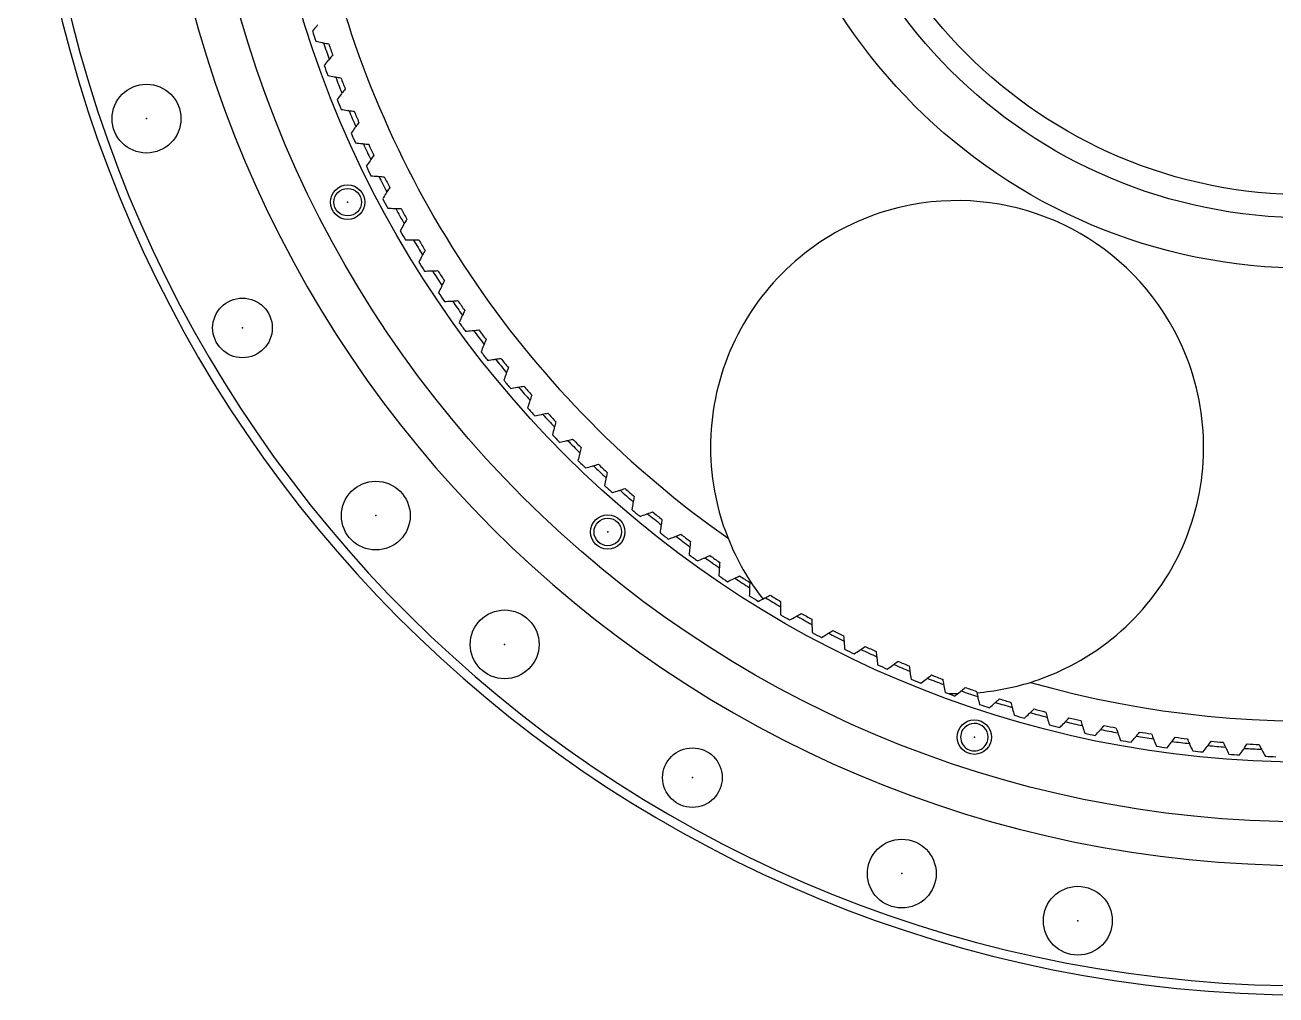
# Model space of a CAD drawing. Header units: millimetres. Extents: x -558 to 558, y -559 to 559.
# Drawn here: x -558 to -12, y -559 to -136 of the extents above; entities that cross this region are included whole.
import ezdxf

# ---------------------------------------------------------------- set-up
doc = ezdxf.new("R2010")
doc.units = ezdxf.units.MM
doc.linetypes.add('K5LT_BASIC', pattern=[0])
doc.layers.add('Системный слой (1)', color=252, linetype='Continuous', true_color=0x909090)

# ---------------------------------------------------------------- blocks, each defined once
blk = doc.blocks.new('U0')
at = {"layer": 'Системный слой (1)', "color": 5, "linetype": 'K5LT_BASIC', "true_color": 0x0000ff}
for start, end in [(274.6048, 287.2882), (267.7536, 270.2383)]:
    blk.add_arc((-151.15, -319.97), 107.5, start, end, dxfattribs=at)

msp = doc.modelspace()

# ---------------------------------------------------------------- linework, layer by layer
at = {"layer": 'Системный слой (1)', "color": 5, "linetype": 'K5LT_BASIC', "true_color": 0x0000ff}
for centre, radius in [((1.47, 0), 483.5), ((1.47, 0), 457.5), ((1.47, 0), 242), ((1.47, 0), 220), ((1.47, 0), 210), ((-504.56, -176.71), 15), ((-416.86, -213.15), 7.5), ((-416.86, -213.15), 6), ((-462.72, -268), 13), ((-404.59, -349.88), 15), ((-303.45, -357.01), 7.5), ((-303.45, -357.01), 6), ((-348.41, -406.05), 15), ((-143.62, -446.52), 7.5), ((-266.53, -464.19), 13), ((-175.25, -506.03), 15), ((-98.51, -526.59), 15)]:
    msp.add_circle(centre, radius, dxfattribs=at)
for centre, radius, start, end in [((1.47, 0), 559, 5.9824, 354.0178), ((1.47, 0), 555, 4.7277, 355.2725), ((1.47, 0), 502.5, 90, 270), ((1.47, 0), 439.5, 194.0641, 234.9359), ((1.47, 0), 455.25, 197.7086, 198.2914), ((1.47, 0), 452.25, 198.5172, 199.4828), ((1.47, 0), 450.25, 198.6654, 199.3346), ((1.47, 0), 455.25, 199.7086, 200.2914), ((1.47, 0), 452.25, 200.5172, 201.4828), ((1.47, 0), 450.25, 200.6654, 201.3346), ((1.47, 0), 455.25, 201.7086, 202.2914), ((1.47, 0), 452.25, 202.5172, 203.4828), ((1.47, 0), 450.25, 202.6654, 203.3346), ((1.47, 0), 455.25, 203.7086, 204.2914), ((1.47, 0), 452.25, 204.5172, 205.4828), ((1.47, 0), 450.25, 204.6654, 205.3346), ((1.47, 0), 455.25, 205.7086, 206.2914), ((1.47, 0), 452.25, 206.5172, 207.4828), ((1.47, 0), 450.25, 206.6654, 207.3346), ((1.47, 0), 455.25, 207.7086, 208.2914), ((-151.15, -319.97), 107.5, 28.3128, 100.6872), ((1.47, 0), 452.25, 208.5172, 209.4828), ((1.47, 0), 450.25, 208.6654, 209.3346), ((-151.15, -319.97), 107.5, 100.6872, 193.2206), ((1.47, 0), 455.25, 209.7086, 210.2914), ((1.47, 0), 452.25, 210.5172, 211.4828), ((1.47, 0), 450.25, 210.6654, 211.3346), ((1.47, 0), 455.25, 211.7086, 212.2914), ((1.47, 0), 452.25, 212.5172, 213.4828), ((1.47, 0), 450.25, 212.6654, 213.3346), ((1.47, 0), 455.25, 213.7086, 214.2914), ((1.47, 0), 452.25, 214.5172, 215.4828), ((1.47, 0), 450.25, 214.6654, 215.3346), ((1.47, 0), 455.25, 215.7086, 216.2914), ((1.47, 0), 452.25, 216.5172, 217.4828), ((1.47, 0), 450.25, 216.6654, 217.3346), ((-151.15, -319.97), 107.5, 295.7794, 28.3128), ((1.47, 0), 455.25, 217.7086, 218.2914), ((1.47, 0), 452.25, 218.5172, 219.4828), ((1.47, 0), 450.25, 218.6654, 219.3346), ((1.47, 0), 455.25, 219.7086, 220.2914), ((1.47, 0), 452.25, 220.5172, 221.4828), ((1.47, 0), 450.25, 220.6654, 221.3346), ((1.47, 0), 455.25, 221.7086, 222.2914), ((1.47, 0), 450.25, 222.6654, 223.3346), ((1.47, 0), 452.25, 222.5172, 223.4828), ((1.47, 0), 455.25, 223.7086, 224.2914), ((1.47, 0), 452.25, 224.5172, 225.4828), ((1.47, 0), 450.25, 224.6654, 225.3346), ((1.47, 0), 455.25, 225.7086, 226.2914), ((1.47, 0), 452.25, 226.5172, 227.4828), ((1.47, 0), 450.25, 226.6654, 227.3346), ((1.47, 0), 455.25, 227.7086, 228.2914), ((1.47, 0), 450.25, 228.6654, 229.3346), ((1.47, 0), 452.25, 228.5172, 229.4828), ((1.47, 0), 455.25, 229.7086, 230.2914), ((1.47, 0), 452.25, 230.5172, 231.4828), ((1.47, 0), 450.25, 230.6654, 231.3346), ((-151.15, -319.97), 107.5, 193.2206, 201.7118), ((1.47, 0), 455.25, 231.7086, 232.2914), ((1.47, 0), 452.25, 232.5172, 233.4828), ((1.47, 0), 450.25, 232.6654, 233.3346), ((-151.15, -319.97), 107.5, 201.7118, 218.0633), ((1.47, 0), 455.25, 233.7086, 234.2914), ((1.47, 0), 452.25, 234.5172, 235.4828), ((1.47, 0), 450.25, 234.6654, 235.3346), ((1.47, 0), 455.25, 235.7086, 236.2914), ((1.47, 0), 450.25, 236.6654, 237.3346), ((1.47, 0), 452.25, 236.5172, 237.4828), ((1.47, 0), 455.25, 237.7086, 238.2914), ((1.47, 0), 452.25, 238.5172, 239.4828), ((1.47, 0), 450.25, 238.6654, 239.3346), ((1.47, 0), 450.25, 240.6654, 241.3346), ((1.47, 0), 455.25, 239.7086, 240.2914), ((1.47, 0), 452.25, 240.5172, 241.4828), ((1.47, 0), 455.25, 241.7086, 242.2914), ((1.47, 0), 452.25, 242.5172, 243.4828), ((1.47, 0), 450.25, 242.6654, 243.3346), ((1.47, 0), 439.5, 254.0641, 294.9359), ((1.47, 0), 455.25, 243.7086, 244.2914), ((1.47, 0), 452.25, 244.5172, 245.4828), ((1.47, 0), 450.25, 244.6654, 245.3346), ((1.47, 0), 450.25, 246.6654, 247.3346), ((1.47, 0), 455.25, 245.7086, 246.2914), ((1.47, 0), 452.25, 246.5172, 247.4828), ((1.47, 0), 450.25, 248.6654, 249.3346), ((-151.15, -319.97), 107.5, 287.2882, 295.7794), ((1.47, 0), 455.25, 247.7086, 248.2914), ((1.47, 0), 452.25, 248.5172, 249.4828), ((1.47, 0), 450.25, 250.6654, 251.3346), ((1.47, 0), 455.25, 249.7086, 250.2914), ((1.47, 0), 452.25, 250.5172, 251.4828), ((1.47, 0), 450.25, 252.6654, 253.3346), ((1.47, 0), 455.25, 251.7086, 252.2914), ((1.47, 0), 452.25, 252.5172, 253.4828), ((1.47, 0), 452.25, 254.5172, 255.4828), ((1.47, 0), 450.25, 254.6654, 255.3346), ((-143.62, -446.52), 6, 337.5, 157.5), ((1.47, 0), 455.25, 253.7086, 254.2914), ((1.47, 0), 455.25, 255.7086, 256.2914), ((1.47, 0), 452.25, 256.5172, 257.4828), ((1.47, 0), 450.25, 256.6654, 257.3346), ((1.47, 0), 450.25, 258.6654, 259.3346), ((-143.62, -446.52), 6, 157.5, 337.5), ((1.47, 0), 455.25, 257.7086, 258.2914), ((1.47, 0), 452.25, 258.5172, 259.4828), ((1.47, 0), 452.25, 260.5172, 261.4828), ((1.47, 0), 450.25, 260.6654, 261.3346), ((1.47, 0), 450.25, 262.6654, 263.3346), ((1.47, 0), 455.25, 259.7086, 260.2914), ((1.47, 0), 455.25, 261.7086, 262.2914), ((1.47, 0), 452.25, 262.5172, 263.4828), ((1.47, 0), 455.25, 263.7086, 264.2914), ((1.47, 0), 452.25, 264.5172, 265.4828), ((1.47, 0), 450.25, 264.6654, 265.3346), ((1.47, 0), 452.25, 266.5172, 267.4828), ((1.47, 0), 450.25, 266.6654, 267.3346), ((1.47, 0), 455.25, 265.7086, 266.2914), ((1.47, 0), 455.25, 267.7086, 268.2914)]:
    msp.add_arc(centre, radius, start, end, dxfattribs=at)
for points, knots in [([(-429.89, -135.86), (-430.02, -136.01), (-430.8, -136.88), (-431.57, -137.75), (-432.21, -138.48)], [0.4389589, 0.4389589, 0.4389589, 0.4389589, 0.4999997, 0.8011702, 0.8011702, 0.8011702, 0.8011702]), ([(-430.78, -142.88), (-429.84, -143.09), (-428.7, -143.35), (-427.56, -143.59), (-427.37, -143.63)], [0.1988298, 0.1988298, 0.1988298, 0.1988298, 0.5000003, 0.5610411, 0.5610411, 0.5610411, 0.5610411]), ([(-424.89, -150.84), (-425.01, -150.99), (-425.76, -151.88), (-426.5, -152.78), (-427.11, -153.53)], [0.4389589, 0.4389589, 0.4389589, 0.4389589, 0.4999997, 0.8011702, 0.8011702, 0.8011702, 0.8011702]), ([(-425.53, -157.88), (-424.58, -158.06), (-423.43, -158.27), (-422.29, -158.47), (-422.09, -158.51)], [0.1988298, 0.1988298, 0.1988298, 0.1988298, 0.5000003, 0.5610411, 0.5610411, 0.5610411, 0.5610411]), ([(-419.36, -165.62), (-419.48, -165.78), (-420.2, -166.7), (-420.91, -167.62), (-421.49, -168.39)], [0.4389589, 0.4389589, 0.4389589, 0.4389589, 0.4999997, 0.8011702, 0.8011702, 0.8011702, 0.8011702]), ([(-419.76, -172.68), (-418.8, -172.83), (-417.65, -173.01), (-416.5, -173.17), (-416.3, -173.19)], [0.1988298, 0.1988298, 0.1988298, 0.1988298, 0.5000003, 0.5610411, 0.5610411, 0.5610411, 0.5610411]), ([(-413.33, -180.21), (-413.44, -180.37), (-414.13, -181.31), (-414.8, -182.26), (-415.36, -183.05)], [0.4389589, 0.4389589, 0.4389589, 0.4389589, 0.4999997, 0.8011702, 0.8011702, 0.8011702, 0.8011702]), ([(-413.48, -187.28), (-412.52, -187.39), (-411.36, -187.53), (-410.2, -187.65), (-410.01, -187.67)], [0.1988298, 0.1988298, 0.1988298, 0.1988298, 0.5000003, 0.5610411, 0.5610411, 0.5610411, 0.5610411]), ([(-406.79, -194.58), (-406.9, -194.74), (-407.55, -195.7), (-408.19, -196.68), (-408.72, -197.49)], [0.4389589, 0.4389589, 0.4389589, 0.4389589, 0.4999997, 0.8011702, 0.8011702, 0.8011702, 0.8011702]), ([(-406.69, -201.65), (-405.72, -201.73), (-404.56, -201.82), (-403.4, -201.9), (-403.21, -201.91)], [0.1988298, 0.1988298, 0.1988298, 0.1988298, 0.5000003, 0.5610411, 0.5610411, 0.5610411, 0.5610411]), ([(-399.75, -208.71), (-399.85, -208.87), (-400.47, -209.86), (-401.07, -210.85), (-401.58, -211.68)], [0.4389589, 0.4389589, 0.4389589, 0.4389589, 0.4999997, 0.8011702, 0.8011702, 0.8011702, 0.8011702]), ([(-399.4, -215.77), (-398.44, -215.81), (-397.27, -215.87), (-396.11, -215.91), (-395.91, -215.91)], [0.1988298, 0.1988298, 0.1988298, 0.1988298, 0.5000003, 0.5610411, 0.5610411, 0.5610411, 0.5610411]), ([(-392.22, -222.58), (-392.32, -222.75), (-392.9, -223.76), (-393.47, -224.77), (-393.94, -225.62)], [0.4389589, 0.4389589, 0.4389589, 0.4389589, 0.4999997, 0.8011702, 0.8011702, 0.8011702, 0.8011702]), ([(-391.63, -229.63), (-390.66, -229.64), (-389.5, -229.65), (-388.33, -229.65), (-388.14, -229.65)], [0.0192308, 0.0192308, 0.0192308, 0.0192308, 0.5000004, 0.5974421, 0.5974421, 0.5974421, 0.5974421]), ([(-384.21, -236.18), (-384.3, -236.36), (-384.85, -237.39), (-385.38, -238.42), (-385.83, -239.28)], [0.4389589, 0.4389589, 0.4389589, 0.4389589, 0.4999997, 0.8011702, 0.8011702, 0.8011702, 0.8011702]), ([(-383.37, -243.21), (-382.41, -243.18), (-381.24, -243.16), (-380.08, -243.12), (-379.88, -243.11)], [0.1988298, 0.1988298, 0.1988298, 0.1988298, 0.5000003, 0.5610411, 0.5610411, 0.5610411, 0.5610411]), ([(-375.73, -249.5), (-375.82, -249.68), (-376.33, -250.72), (-376.83, -251.78), (-377.24, -252.65)], [0.4389589, 0.4389589, 0.4389589, 0.4389589, 0.4999997, 0.8011702, 0.8011702, 0.8011702, 0.8011702]), ([(-374.65, -256.49), (-373.69, -256.43), (-372.52, -256.36), (-371.36, -256.28), (-371.17, -256.27)], [0.1988298, 0.1988298, 0.1988298, 0.1988298, 0.5000003, 0.5610411, 0.5610411, 0.5610411, 0.5610411]), ([(-366.8, -262.51), (-366.88, -262.69), (-367.35, -263.75), (-367.81, -264.82), (-368.19, -265.71)], [0.4389589, 0.4389589, 0.4389589, 0.4389589, 0.4999997, 0.8011702, 0.8011702, 0.8011702, 0.8011702]), ([(-365.47, -269.46), (-364.51, -269.37), (-363.35, -269.26), (-362.19, -269.14), (-362, -269.12)], [0.1988298, 0.1988298, 0.1988298, 0.1988298, 0.5000003, 0.5610411, 0.5610411, 0.5610411, 0.5610411]), ([(-357.41, -275.2), (-357.48, -275.39), (-357.92, -276.47), (-358.34, -277.55), (-358.69, -278.45)], [0.4389589, 0.4389589, 0.4389589, 0.4389589, 0.4999997, 0.8011702, 0.8011702, 0.8011702, 0.8011702]), ([(-355.84, -282.1), (-354.88, -281.98), (-353.73, -281.83), (-352.58, -281.67), (-352.38, -281.64)], [0.1988298, 0.1988298, 0.1988298, 0.1988298, 0.5000003, 0.5610411, 0.5610411, 0.5610411, 0.5610411]), ([(-347.59, -287.56), (-347.65, -287.75), (-348.05, -288.84), (-348.44, -289.94), (-348.76, -290.85)], [0.4389589, 0.4389589, 0.4389589, 0.4389589, 0.4999997, 0.8011702, 0.8011702, 0.8011702, 0.8011702]), ([(-345.78, -294.4), (-344.83, -294.24), (-343.68, -294.05), (-342.53, -293.85), (-342.34, -293.82)], [0.1988298, 0.1988298, 0.1988298, 0.1988298, 0.5000003, 0.5610411, 0.5610411, 0.5610411, 0.5610411]), ([(-337.34, -299.57), (-337.4, -299.75), (-337.76, -300.86), (-338.11, -301.97), (-338.39, -302.9)], [0.4389589, 0.4389589, 0.4389589, 0.4389589, 0.4999997, 0.8011702, 0.8011702, 0.8011702, 0.8011702]), ([(-335.3, -306.34), (-334.35, -306.15), (-333.2, -305.92), (-332.07, -305.68), (-331.87, -305.64)], [0.1988298, 0.1988298, 0.1988298, 0.1988298, 0.5000003, 0.5610411, 0.5610411, 0.5610411, 0.5610411]), ([(-326.68, -311.21), (-326.73, -311.4), (-327.05, -312.52), (-327.36, -313.64), (-327.62, -314.57)], [0.4389589, 0.4389589, 0.4389589, 0.4389589, 0.4999997, 0.8011702, 0.8011702, 0.8011702, 0.8011702]), ([(-324.4, -317.9), (-323.46, -317.68), (-322.32, -317.41), (-321.19, -317.13), (-321, -317.08)], [0.1988298, 0.1988298, 0.1988298, 0.1988298, 0.5000003, 0.5610411, 0.5610411, 0.5610411, 0.5610411]), ([(-315.62, -322.47), (-315.66, -322.66), (-315.95, -323.79), (-316.21, -324.93), (-316.44, -325.87)], [0.4389589, 0.4389589, 0.4389589, 0.4389589, 0.4999997, 0.8011702, 0.8011702, 0.8011702, 0.8011702]), ([(-313.11, -329.08), (-312.17, -328.83), (-311.05, -328.52), (-309.93, -328.2), (-309.74, -328.14)], [0.1988298, 0.1988298, 0.1988298, 0.1988298, 0.5000003, 0.5610411, 0.5610411, 0.5610411, 0.5610411]), ([(-304.17, -333.34), (-304.21, -333.53), (-304.45, -334.67), (-304.68, -335.81), (-304.87, -336.76)], [0.4389589, 0.4389589, 0.4389589, 0.4389589, 0.4999997, 0.8011702, 0.8011702, 0.8011702, 0.8011702]), ([(-301.43, -339.86), (-300.51, -339.57), (-299.39, -339.23), (-298.29, -338.87), (-298.1, -338.81)], [0.1988298, 0.1988298, 0.1988298, 0.1988298, 0.5000003, 0.5610411, 0.5610411, 0.5610411, 0.5610411]), ([(-292.35, -343.81), (-292.38, -344), (-292.59, -345.15), (-292.77, -346.29), (-292.93, -347.25)], [0.4389589, 0.4389589, 0.4389589, 0.4389589, 0.4999997, 0.8011702, 0.8011702, 0.8011702, 0.8011702]), ([(-289.38, -350.23), (-288.47, -349.9), (-287.37, -349.52), (-286.28, -349.12), (-286.09, -349.05)], [0.1988298, 0.1988298, 0.1988298, 0.1988298, 0.5000003, 0.5610411, 0.5610411, 0.5610411, 0.5610411]), ([(-280.17, -353.85), (-280.2, -354.04), (-280.36, -355.2), (-280.51, -356.35), (-280.63, -357.31)], [0.4389589, 0.4389589, 0.4389589, 0.4389589, 0.4999997, 0.8011702, 0.8011702, 0.8011702, 0.8011702]), ([(-276.98, -360.16), (-276.08, -359.81), (-275, -359.39), (-273.92, -358.95), (-273.74, -358.88)], [0.1988298, 0.1988298, 0.1988298, 0.1988298, 0.5000003, 0.5610411, 0.5610411, 0.5610411, 0.5610411]), ([(-267.65, -363.46), (-267.67, -363.66), (-267.79, -364.82), (-267.9, -365.98), (-267.99, -366.94)], [0.4389589, 0.4389589, 0.4389589, 0.4389589, 0.4999997, 0.8011702, 0.8011702, 0.8011702, 0.8011702]), ([(-264.25, -369.66), (-263.36, -369.28), (-262.29, -368.82), (-261.22, -368.34), (-261.04, -368.26)], [0.1988298, 0.1988298, 0.1988298, 0.1988298, 0.5000003, 0.5610411, 0.5610411, 0.5610411, 0.5610411]), ([(-254.8, -372.63), (-254.82, -372.83), (-254.9, -373.99), (-254.96, -375.15), (-255.02, -376.12)], [0.4389589, 0.4389589, 0.4389589, 0.4389589, 0.4999997, 0.8011702, 0.8011702, 0.8011702, 0.8011702]), ([(-251.18, -378.71), (-250.31, -378.29), (-249.26, -377.8), (-248.21, -377.29), (-248.03, -377.2)], [0.1988298, 0.1988298, 0.1988298, 0.1988298, 0.5000003, 0.5610411, 0.5610411, 0.5610411, 0.5610411]), ([(-241.64, -381.35), (-241.65, -381.55), (-241.69, -382.71), (-241.72, -383.87), (-241.74, -384.84)], [0.4389589, 0.4389589, 0.4389589, 0.4389589, 0.4999997, 0.8011702, 0.8011702, 0.8011702, 0.8011702]), ([(-237.81, -387.3), (-236.95, -386.85), (-235.92, -386.32), (-234.89, -385.77), (-234.72, -385.68)], [0.1988298, 0.1988298, 0.1988298, 0.1988298, 0.5000003, 0.5610411, 0.5610411, 0.5610411, 0.5610411]), ([(-228.18, -389.6), (-228.18, -389.8), (-228.18, -390.96), (-228.17, -392.13), (-228.16, -393.1)], [0.4025579, 0.4025579, 0.4025579, 0.4025579, 0.4999996, 0.9807692, 0.9807692, 0.9807692, 0.9807692]), ([(-224.15, -395.41), (-223.31, -394.94), (-222.29, -394.37), (-221.28, -393.78), (-221.11, -393.69)], [0.1988298, 0.1988298, 0.1988298, 0.1988298, 0.5000003, 0.5610411, 0.5610411, 0.5610411, 0.5610411]), ([(-214.45, -397.38), (-214.44, -397.58), (-214.4, -398.74), (-214.35, -399.9), (-214.3, -400.87)], [0.4389589, 0.4389589, 0.4389589, 0.4389589, 0.4999997, 0.8011702, 0.8011702, 0.8011702, 0.8011702]), ([(-210.21, -403.04), (-209.39, -402.54), (-208.39, -401.93), (-207.4, -401.32), (-207.24, -401.21)], [0.1988298, 0.1988298, 0.1988298, 0.1988298, 0.5000003, 0.5610411, 0.5610411, 0.5610411, 0.5610411]), ([(-200.45, -404.67), (-200.43, -404.87), (-200.35, -406.03), (-200.26, -407.19), (-200.18, -408.16)], [0.4389589, 0.4389589, 0.4389589, 0.4389589, 0.4999997, 0.8011702, 0.8011702, 0.8011702, 0.8011702]), ([(-196.02, -410.19), (-195.21, -409.65), (-194.24, -409.01), (-193.27, -408.36), (-193.11, -408.25)], [0.1988298, 0.1988298, 0.1988298, 0.1988298, 0.5000003, 0.5610411, 0.5610411, 0.5610411, 0.5610411]), ([(-186.2, -411.47), (-186.18, -411.67), (-186.06, -412.83), (-185.92, -413.98), (-185.81, -414.94)], [0.4389589, 0.4389589, 0.4389589, 0.4389589, 0.4999997, 0.8011702, 0.8011702, 0.8011702, 0.8011702]), ([(-181.58, -416.83), (-180.79, -416.27), (-179.84, -415.59), (-178.9, -414.91), (-178.74, -414.79)], [0.1988298, 0.1988298, 0.1988298, 0.1988298, 0.5000003, 0.5610411, 0.5610411, 0.5610411, 0.5610411]), ([(-171.73, -417.77), (-171.7, -417.97), (-171.54, -419.12), (-171.36, -420.27), (-171.22, -421.23)], [0.4389589, 0.4389589, 0.4389589, 0.4389589, 0.4999997, 0.8011702, 0.8011702, 0.8011702, 0.8011702]), ([(-166.92, -422.96), (-166.15, -422.38), (-165.23, -421.67), (-164.31, -420.95), (-164.16, -420.83)], [0.1988298, 0.1988298, 0.1988298, 0.1988298, 0.5000003, 0.5610411, 0.5610411, 0.5610411, 0.5610411]), ([(-157.04, -423.56), (-157.01, -423.76), (-156.81, -424.9), (-156.59, -426.05), (-156.41, -427)], [0.4389589, 0.4389589, 0.4389589, 0.4389589, 0.4999997, 0.8011702, 0.8011702, 0.8011702, 0.8011702]), ([(-152.06, -428.58), (-151.31, -427.97), (-150.41, -427.23), (-149.52, -426.48), (-149.37, -426.35)], [0.1988298, 0.1988298, 0.1988298, 0.1988298, 0.5000003, 0.5610411, 0.5610411, 0.5610411, 0.5610411]), ([(-142.16, -428.84), (-142.12, -429.03), (-141.88, -430.17), (-141.62, -431.3), (-141.41, -432.25)], [0.4389589, 0.4389589, 0.4389589, 0.4389589, 0.4999997, 0.8011702, 0.8011702, 0.8011702, 0.8011702]), ([(-137.01, -433.68), (-136.28, -433.04), (-135.41, -432.27), (-134.54, -431.49), (-134.4, -431.36)], [0.1988298, 0.1988298, 0.1988298, 0.1988298, 0.5000003, 0.5610411, 0.5610411, 0.5610411, 0.5610411]), ([(-127.11, -433.59), (-127.06, -433.78), (-126.78, -434.91), (-126.49, -436.03), (-126.24, -436.97)], [0.4389589, 0.4389589, 0.4389589, 0.4389589, 0.4999997, 0.8011702, 0.8011702, 0.8011702, 0.8011702]), ([(-121.79, -438.25), (-121.09, -437.58), (-120.24, -436.78), (-119.4, -435.97), (-119.26, -435.84)], [0.1988298, 0.1988298, 0.1988298, 0.1988298, 0.5000003, 0.5610411, 0.5610411, 0.5610411, 0.5610411]), ([(-111.9, -437.81), (-111.84, -438), (-111.52, -439.12), (-111.19, -440.23), (-110.91, -441.16)], [0.4389589, 0.4389589, 0.4389589, 0.4389589, 0.4999997, 0.8011702, 0.8011702, 0.8011702, 0.8011702]), ([(-106.42, -442.28), (-105.74, -441.59), (-104.92, -440.76), (-104.11, -439.93), (-103.98, -439.79)], [0.1988298, 0.1988298, 0.1988298, 0.1988298, 0.5000003, 0.5610411, 0.5610411, 0.5610411, 0.5610411]), ([(-96.55, -441.5), (-96.49, -441.69), (-96.13, -442.79), (-95.76, -443.9), (-95.45, -444.81)], [0.4389589, 0.4389589, 0.4389589, 0.4389589, 0.4999997, 0.8011702, 0.8011702, 0.8011702, 0.8011702]), ([(-90.92, -445.78), (-90.26, -445.07), (-89.47, -444.21), (-88.69, -443.34), (-88.56, -443.2)], [0.1988298, 0.1988298, 0.1988298, 0.1988298, 0.5000003, 0.5610411, 0.5610411, 0.5610411, 0.5610411]), ([(-81.08, -444.65), (-81.02, -444.84), (-80.62, -445.93), (-80.21, -447.02), (-79.86, -447.93)], [0.4389589, 0.4389589, 0.4389589, 0.4389589, 0.4999997, 0.8011702, 0.8011702, 0.8011702, 0.8011702]), ([(-75.3, -448.73), (-74.67, -448), (-73.92, -447.11), (-73.17, -446.22), (-73.04, -446.07)], [0.1988298, 0.1988298, 0.1988298, 0.1988298, 0.5000003, 0.5610411, 0.5610411, 0.5610411, 0.5610411]), ([(-65.51, -447.26), (-65.44, -447.44), (-65, -448.52), (-64.56, -449.6), (-64.18, -450.49)], [0.4389589, 0.4389589, 0.4389589, 0.4389589, 0.4999997, 0.8011702, 0.8011702, 0.8011702, 0.8011702]), ([(-59.6, -451.14), (-58.99, -450.38), (-58.27, -449.47), (-57.55, -448.55), (-57.43, -448.4)], [0.1988298, 0.1988298, 0.1988298, 0.1988298, 0.5000003, 0.5610411, 0.5610411, 0.5610411, 0.5610411]), ([(-49.86, -449.33), (-49.78, -449.51), (-49.31, -450.57), (-48.82, -451.63), (-48.42, -452.51)], [0.4389589, 0.4389589, 0.4389589, 0.4389589, 0.4999997, 0.8011702, 0.8011702, 0.8011702, 0.8011702]), ([(-43.82, -452.99), (-43.24, -452.22), (-42.54, -451.28), (-41.86, -450.34), (-41.74, -450.18)], [0.1988298, 0.1988298, 0.1988298, 0.1988298, 0.5000003, 0.5610411, 0.5610411, 0.5610411, 0.5610411]), ([(-34.15, -450.85), (-34.07, -451.02), (-33.55, -452.07), (-33.03, -453.11), (-32.6, -453.97)], [0.4389589, 0.4389589, 0.4389589, 0.4389589, 0.4999997, 0.8011702, 0.8011702, 0.8011702, 0.8011702]), ([(-27.98, -454.3), (-27.43, -453.5), (-26.77, -452.54), (-26.12, -451.58), (-26.01, -451.41)], [0.1988298, 0.1988298, 0.1988298, 0.1988298, 0.5000003, 0.5610411, 0.5610411, 0.5610411, 0.5610411]), ([(-18.4, -451.81), (-18.3, -451.99), (-17.76, -453.01), (-17.2, -454.04), (-16.73, -454.89)], [0.4389589, 0.4389589, 0.4389589, 0.4389589, 0.4999997, 0.8011702, 0.8011702, 0.8011702, 0.8011702])]:
    msp.add_open_spline(points, degree=3, knots=knots, dxfattribs=at)
for points in [[(-427.37, -143.63), (-426.61, -143.79), (-425.86, -143.94), (-425.1, -144.1)], [(-423.39, -149.07), (-423.89, -149.66), (-424.39, -150.25), (-424.89, -150.84)], [(-422.09, -158.51), (-421.33, -158.64), (-420.57, -158.77), (-419.81, -158.9)], [(-417.93, -163.81), (-418.41, -164.41), (-418.89, -165.02), (-419.36, -165.62)], [(-416.3, -173.19), (-415.54, -173.3), (-414.78, -173.4), (-414.01, -173.5)], [(-411.96, -178.34), (-412.41, -178.96), (-412.87, -179.59), (-413.33, -180.21)], [(-410.01, -187.67), (-409.24, -187.75), (-408.47, -187.82), (-407.7, -187.9)], [(-405.48, -192.66), (-405.92, -193.3), (-406.35, -193.94), (-406.79, -194.58)], [(-403.21, -201.91), (-402.44, -201.97), (-401.67, -202.02), (-400.89, -202.06)], [(-398.51, -206.75), (-398.92, -207.4), (-399.34, -208.05), (-399.75, -208.71)], [(-395.91, -215.91), (-395.14, -215.94), (-394.37, -215.96), (-393.6, -215.98)], [(-391.05, -220.58), (-391.44, -221.25), (-391.83, -221.91), (-392.22, -222.58)], [(-388.14, -229.65), (-387.36, -229.65), (-386.59, -229.64), (-385.82, -229.64)], [(-383.11, -234.15), (-383.48, -234.82), (-383.85, -235.5), (-384.21, -236.18)], [(-379.88, -243.11), (-379.11, -243.08), (-378.34, -243.05), (-377.57, -243.01)], [(-374.71, -247.42), (-375.05, -248.12), (-375.39, -248.81), (-375.73, -249.5)], [(-371.17, -256.27), (-370.4, -256.21), (-369.63, -256.15), (-368.86, -256.09)], [(-365.84, -260.4), (-366.16, -261.1), (-366.48, -261.81), (-366.8, -262.51)], [(-362, -269.12), (-361.23, -269.04), (-360.46, -268.95), (-359.69, -268.86)], [(-356.53, -273.06), (-356.82, -273.78), (-357.12, -274.49), (-357.41, -275.2)], [(-352.38, -281.64), (-351.62, -281.53), (-350.85, -281.42), (-350.09, -281.3)], [(-346.78, -285.39), (-347.05, -286.11), (-347.32, -286.84), (-347.59, -287.56)], [(-342.34, -293.82), (-341.58, -293.68), (-340.82, -293.54), (-340.06, -293.4)], [(-336.61, -297.37), (-336.85, -298.1), (-337.1, -298.83), (-337.34, -299.57)], [(-331.87, -305.64), (-331.12, -305.47), (-330.37, -305.31), (-329.61, -305.14)], [(-326.03, -308.99), (-326.24, -309.73), (-326.46, -310.47), (-326.68, -311.21)], [(-321, -317.08), (-320.26, -316.9), (-319.51, -316.7), (-318.76, -316.51)], [(-315.04, -320.23), (-315.24, -320.98), (-315.43, -321.72), (-315.62, -322.47)], [(-309.74, -328.14), (-309, -327.93), (-308.26, -327.71), (-307.52, -327.49)], [(-303.67, -331.08), (-303.84, -331.83), (-304.01, -332.59), (-304.17, -333.34)], [(-298.1, -338.81), (-297.37, -338.57), (-296.63, -338.32), (-295.9, -338.08)], [(-291.93, -341.53), (-292.07, -342.29), (-292.21, -343.05), (-292.35, -343.81)], [(-286.09, -349.05), (-285.37, -348.79), (-284.65, -348.52), (-283.92, -348.25)], [(-279.84, -351.56), (-279.95, -352.32), (-280.06, -353.09), (-280.17, -353.85)], [(-273.74, -358.88), (-273.02, -358.59), (-272.31, -358.29), (-271.59, -358)], [(-267.4, -361.16), (-267.48, -361.93), (-267.57, -362.7), (-267.65, -363.46)], [(-261.04, -368.26), (-260.34, -367.95), (-259.64, -367.63), (-258.93, -367.31)], [(-254.63, -370.33), (-254.69, -371.09), (-254.75, -371.86), (-254.8, -372.63)], [(-248.03, -377.2), (-247.34, -376.86), (-246.65, -376.52), (-245.96, -376.17)], [(-241.55, -379.04), (-241.58, -379.81), (-241.61, -380.58), (-241.64, -381.35)], [(-234.72, -385.68), (-234.04, -385.31), (-233.36, -384.95), (-232.68, -384.58)], [(-228.17, -387.29), (-228.18, -388.06), (-228.18, -388.83), (-228.18, -389.6)], [(-221.11, -393.69), (-220.44, -393.3), (-219.78, -392.91), (-219.11, -392.52)], [(-214.51, -395.07), (-214.49, -395.84), (-214.47, -396.61), (-214.45, -397.38)], [(-207.24, -401.21), (-206.58, -400.8), (-205.93, -400.39), (-205.28, -399.98)], [(-200.6, -402.36), (-200.55, -403.13), (-200.5, -403.9), (-200.45, -404.67)], [(-193.11, -408.25), (-192.47, -407.82), (-191.83, -407.38), (-191.2, -406.95)], [(-186.43, -409.17), (-186.36, -409.94), (-186.28, -410.71), (-186.2, -411.47)], [(-178.74, -414.79), (-178.12, -414.34), (-177.5, -413.88), (-176.88, -413.42)], [(-172.04, -415.48), (-171.93, -416.24), (-171.83, -417.01), (-171.73, -417.77)], [(-164.16, -420.83), (-163.55, -420.35), (-162.94, -419.88), (-162.34, -419.4)], [(-157.43, -421.28), (-157.3, -422.04), (-157.17, -422.8), (-157.04, -423.56)], [(-149.37, -426.35), (-148.78, -425.86), (-148.19, -425.36), (-147.6, -424.86)], [(-142.63, -426.57), (-142.48, -427.32), (-142.32, -428.08), (-142.16, -428.84)], [(-134.4, -431.36), (-133.82, -430.84), (-133.25, -430.32), (-132.68, -429.8)], [(-127.66, -431.34), (-127.48, -432.09), (-127.29, -432.84), (-127.11, -433.59)], [(-119.26, -435.84), (-118.71, -435.3), (-118.15, -434.76), (-117.6, -434.22)], [(-112.52, -435.58), (-112.32, -436.32), (-112.11, -437.07), (-111.9, -437.81)], [(-103.98, -439.79), (-103.44, -439.23), (-102.91, -438.67), (-102.38, -438.11)], [(-97.25, -439.29), (-97.02, -440.03), (-96.79, -440.77), (-96.55, -441.5)], [(-88.56, -443.2), (-88.05, -442.62), (-87.54, -442.05), (-87.02, -441.47)], [(-81.86, -442.47), (-81.6, -443.2), (-81.34, -443.93), (-81.08, -444.65)], [(-73.04, -446.07), (-72.55, -445.48), (-72.05, -444.88), (-71.56, -444.29)], [(-66.37, -445.11), (-66.09, -445.83), (-65.8, -446.55), (-65.51, -447.26)], [(-57.43, -448.4), (-56.95, -447.79), (-56.48, -447.18), (-56.01, -446.57)], [(-50.79, -447.21), (-50.48, -447.91), (-50.18, -448.62), (-49.86, -449.33)], [(-41.74, -450.18), (-41.29, -449.56), (-40.84, -448.93), (-40.39, -448.3)], [(-35.15, -448.76), (-34.82, -449.45), (-34.49, -450.15), (-34.15, -450.85)], [(-26.01, -451.41), (-25.58, -450.77), (-25.15, -450.13), (-24.72, -449.49)], [(-19.47, -449.76), (-19.11, -450.45), (-18.76, -451.13), (-18.4, -451.81)]]:
    msp.add_open_spline(points, degree=3, dxfattribs=at)
at = {"layer": 'Системный слой (1)'}
for p in [(-504.56, -176.71), (-416.86, -213.15), (-462.72, -268), (-404.59, -349.88), (-303.45, -357.01), (-348.41, -406.05), (-143.62, -446.52), (-266.53, -464.19), (-175.25, -506.03), (-98.51, -526.59)]:
    msp.add_point(p, dxfattribs=at)

# ---------------------------------------------------------------- block references
msp.add_blockref('U0', (0, 0), dxfattribs=at)

doc.saveas('drawing.dxf')
